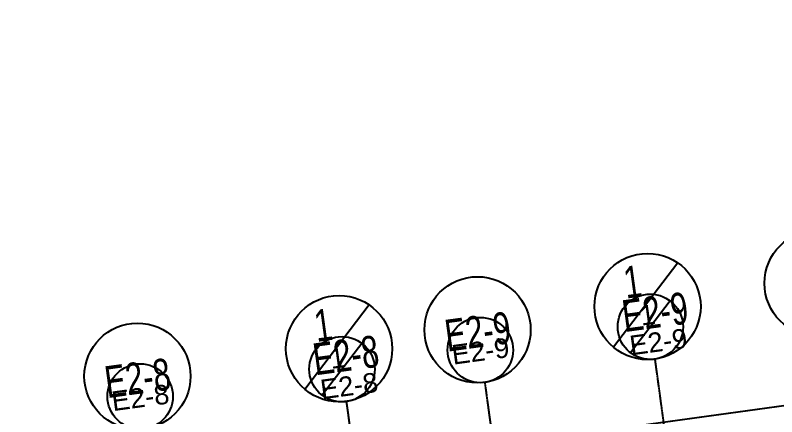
# Model space of a CAD drawing. Header units: millimetres. Extents: x -174040 to 151923, y -227569 to 142020.
# Drawn here: x -143205 to -127676, y 129683 to 137877 of the extents above; entities that cross this region are included whole.
import ezdxf
from ezdxf.enums import TextEntityAlignment as Align

# ---------------------------------------------------------------- set-up
doc = ezdxf.new("R2010")
doc.units = ezdxf.units.MM
doc.header["$LTSCALE"] = 5
doc.linetypes.add('E-RG-1F$0$$0$DOTE', pattern=[2.42, 2, -0.2, 0.02, -0.2])
for name, color, linetype in [('A—文字索引', 40, 'Continuous'), ('A—轴线、尺寸', 1, 'Continuous'), ('轴线100', 1, 'Continuous')]:
    doc.layers.add(name, color=color, linetype=linetype)
doc.styles.add('ARIAL', font='arial.ttf')
doc.dimstyles.new('200', dxfattribs={"dimscale": 200, "dimtxt": 2.5, "dimasz": 2, "dimexe": 1, "dimexo": 1, "dimgap": 0.8, "dimtad": 1, "dimdec": 0, "dimdsep": 46, "dimtxsty": 'ARIAL', "dimblk1": 'ARCHTICK', "dimblk2": 'ARCHTICK', "dimsah": 1, "dimcen": -0.9, "dimdle": 1, "dimclrd": 256, "dimclre": 256, "dimclrt": 40, "dimaunit": 1, "dimadec": 0, "dimazin": 0, "dimtfac": 0.35, "dimtdec": 0, "dimtix": 1, "dimtmove": 2, "dimatfit": 3, "dimldrblk": 'ARCHTICK', "dimfxl": 0, "dimtvp": 0.8, "dimtolj": 1, "dimtzin": 0, "dimarcsym": 0})
doc.dimstyles.new('副本 100', dxfattribs={"dimscale": 100, "dimtxt": 2.5, "dimasz": 2, "dimexe": 1, "dimexo": 1, "dimgap": 0.8, "dimtad": 1, "dimdec": 0, "dimdsep": 46, "dimtxsty": 'ARIAL', "dimblk1": 'ARCHTICK', "dimblk2": 'ARCHTICK', "dimsah": 1, "dimcen": -0.9, "dimdle": 1, "dimclrd": 256, "dimclre": 256, "dimclrt": 40, "dimaunit": 1, "dimadec": 0, "dimazin": 0, "dimtfac": 0.35, "dimtdec": 0, "dimtix": 1, "dimtmove": 2, "dimatfit": 3, "dimldrblk": 'ARCHTICK', "dimfxl": 0, "dimtvp": 0.8, "dimtolj": 1, "dimtzin": 0, "dimarcsym": 0})

# ---------------------------------------------------------------- blocks, each defined once
blk = doc.blocks.new('_ArchTick')
at = {"color": 0, "linetype": 'ByBlock', "const_width": 0.15}
blk.add_lwpolyline([(-0.5, -0.5), (0.5, 0.5)], dxfattribs=at)
blk = doc.blocks.new('*D214')
at = {"layer": 'A—轴线、尺寸', "linetype": 'ByBlock', "lineweight": -2}
for p, q in [((-70561, 134161), (-71063, 137831)), ((-164368, 124876), (-70838, 137660)), ((-163358, 118963), (-164197, 125101))]:
    blk.add_line(p, q, dxfattribs=at)
at = {"layer": 'Defpoints', "color": 0, "linetype": 'ByBlock'}
for p in [(-71036, 137633), (-70534, 133963), (-163331, 118765)]:
    blk.add_point(p, dxfattribs=at)
at = {"layer": 'A—轴线、尺寸', "linetype": 'ByBlock', "lineweight": -2, "xscale": 400, "yscale": 400, "zscale": 400}
for p, rotation in [((-71036, 137633), 7.783339573380966), ((-164170, 124903), 187.783339573381)]:
    blk.add_blockref('_ArchTick', p, dxfattribs=dict(at, rotation=rotation))
at = {"layer": 'A—轴线、尺寸', "color": 40, "linetype": 'ByBlock', "insert": (-117659, 131680), "char_height": 500, "attachment_point": 5, "rotation": 7.7833, "style": 'ARIAL'}
blk.add_mtext('\\A1;94000', dxfattribs=at)
blk = doc.blocks.new('*D484')
at = {"layer": 'Defpoints', "color": 0, "linetype": 'ByBlock'}
for p in [(-191553, 138153), (-190741, 132208), (-287742, 118238, 0)]:
    blk.add_point(p, dxfattribs=at)
at = {"layer": '轴线100', "linetype": 'ByBlock', "lineweight": -2}
for p, q in [((-190754, 132307), (-191567, 138252)), ((-288749, 124868), (-191454, 138167)), ((-287756, 118338), (-288664, 124981))]:
    blk.add_line(p, q, dxfattribs=at)
at = {"layer": '轴线100', "linetype": 'ByBlock', "lineweight": -2, "xscale": 200, "yscale": 200, "zscale": 200}
for p, rotation in [((-191553, 138153), 7.783339565832659), ((-288650, 124881), 187.7833395658326)]:
    blk.add_blockref('_ArchTick', p, dxfattribs=dict(at, rotation=rotation))
at = {"layer": '轴线100', "color": 40, "linetype": 'ByBlock', "insert": (-240133, 131748), "char_height": 300, "attachment_point": 5, "rotation": 7.7833, "style": 'ARIAL'}
blk.add_mtext('\\A1;98000', dxfattribs=at)
blk = doc.blocks.new('A$C1C9D1350')
at = {"layer": '轴线100', "linetype": 'ByBlock'}
for p, q in [((-250368.9, 132568.5), (-251173.1, 131511.7)), ((-256656.9, 131702.4), (-257461, 130645.6))]:
    blk.add_line(p, q, dxfattribs=at)
at = {"layer": '轴线100', "linetype": 'E-RG-1F$0$$0$DOTE'}
for p, q in [((-250680.8, 131379.6), (-246187.8, 98508.5)), ((-254148.6, 130905.6), (-249655.5, 98034.5)), ((-256972.3, 130519.6), (-252479.3, 97648.5))]:
    blk.add_line(p, q, dxfattribs=at)
at = {"layer": '轴线100', "linetype": 'ByBlock'}
for centre in [(-250771, 132040.1), (-254238.7, 131566.1), (-257058.9, 131174), (-261174.3, 130618.1)]:
    blk.add_circle(centre, 666.7, dxfattribs=at)
at = {"layer": '轴线100', "color": 40, "style": 'ARIAL'}
for s, p in [('1', (-250829.2, 132282.1)), ('E2-9', (-250607.9, 131734.1)), ('E2-9', (-254235.7, 131544.1)), ('1', (-257152.6, 131398.5)), ('E2-8', (-256913.9, 130836.2)), ('E2-8', (-261171.2, 130596.2))]:
    blk.add_text(s, height=400, rotation=7.78334, dxfattribs=at).set_placement(p, align=Align.MIDDLE_CENTER)
at = {"layer": '轴线100', "linetype": 'ByBlock'}
dim = blk.add_linear_dim(base=(-191553.4, 138153.3), p1=(-287742.2, 118238.5, 0), p2=(-190740.7, 132208.2), angle=7.78334, dimstyle='副本 100', override={"dimtxt": 3}, dxfattribs=at)
dim.commit()
dim.dimension.update_dxf_attribs({"geometry": '*D484', "text_midpoint": (-240133.4, 131748.4)})

msp = doc.modelspace()

# ---------------------------------------------------------------- linework, layer by layer
at = {"layer": 'A—轴线、尺寸', "linetype": 'ByBlock'}
for p, q in [((-129694.5, 132824.1), (-131005.1, 131101.7)), ((-135986, 131964.2), (-137296.6, 130241.7))]:
    msp.add_line(p, q, dxfattribs=at)
at = {"layer": 'A—轴线、尺寸', "linetype": 'E-RG-1F$0$$0$DOTE'}
for p, q in [((-130163.5, 130859.4), (-128511.1, 118771)), ((-133631.2, 130385.4), (-131978.9, 118297)), ((-136455, 129999.4), (-134423.4, 115136.8))]:
    msp.add_line(p, q, dxfattribs=at)
at = {"layer": 'A—轴线、尺寸', "linetype": 'ByBlock'}
for centre in [(-126842.4, 132406.8), (-130310.2, 131932.8), (-133777.9, 131458.8), (-136601.7, 131072.8), (-140713.4, 130510.8)]:
    msp.add_circle(centre, 1083.3, dxfattribs=at)

# ---------------------------------------------------------------- block references
at = {"layer": '轴线100'}
msp.add_blockref('A$C1C9D1350', (120517.4, -520.6), dxfattribs=at)

# ---------------------------------------------------------------- texts
at = {"layer": 'A—文字索引', "style": 'ARIAL', "width": 0.7}
for s, p in [('1', (-130617.4, 132439.2)), ('E2-9', (-130157.8, 131822.9)), ('1', (-136926.2, 131555.6)), ('E2-9', (-133773, 131423.1)), ('E2-8', (-136463.2, 130940.7)), ('E2-8', (-140708.6, 130475.1))]:
    msp.add_text(s, height=650, rotation=7.78334, dxfattribs=at).set_placement(p, align=Align.MIDDLE_CENTER)

# ---------------------------------------------------------------- dimensions: what is measured, and where the dimension line sits
at = {"layer": 'A—轴线、尺寸', "linetype": 'ByBlock'}
dim = msp.add_linear_dim(base=(-71036.1, 137633.2), p1=(-163331.1, 118765.2), p2=(-70534.4, 133962.6), angle=7.78334, dimstyle='200', dxfattribs=at)
dim.commit()
dim.dimension.update_dxf_attribs({"geometry": '*D214', "text_midpoint": (-117659.3, 131679.5)})

doc.saveas('drawing.dxf')
